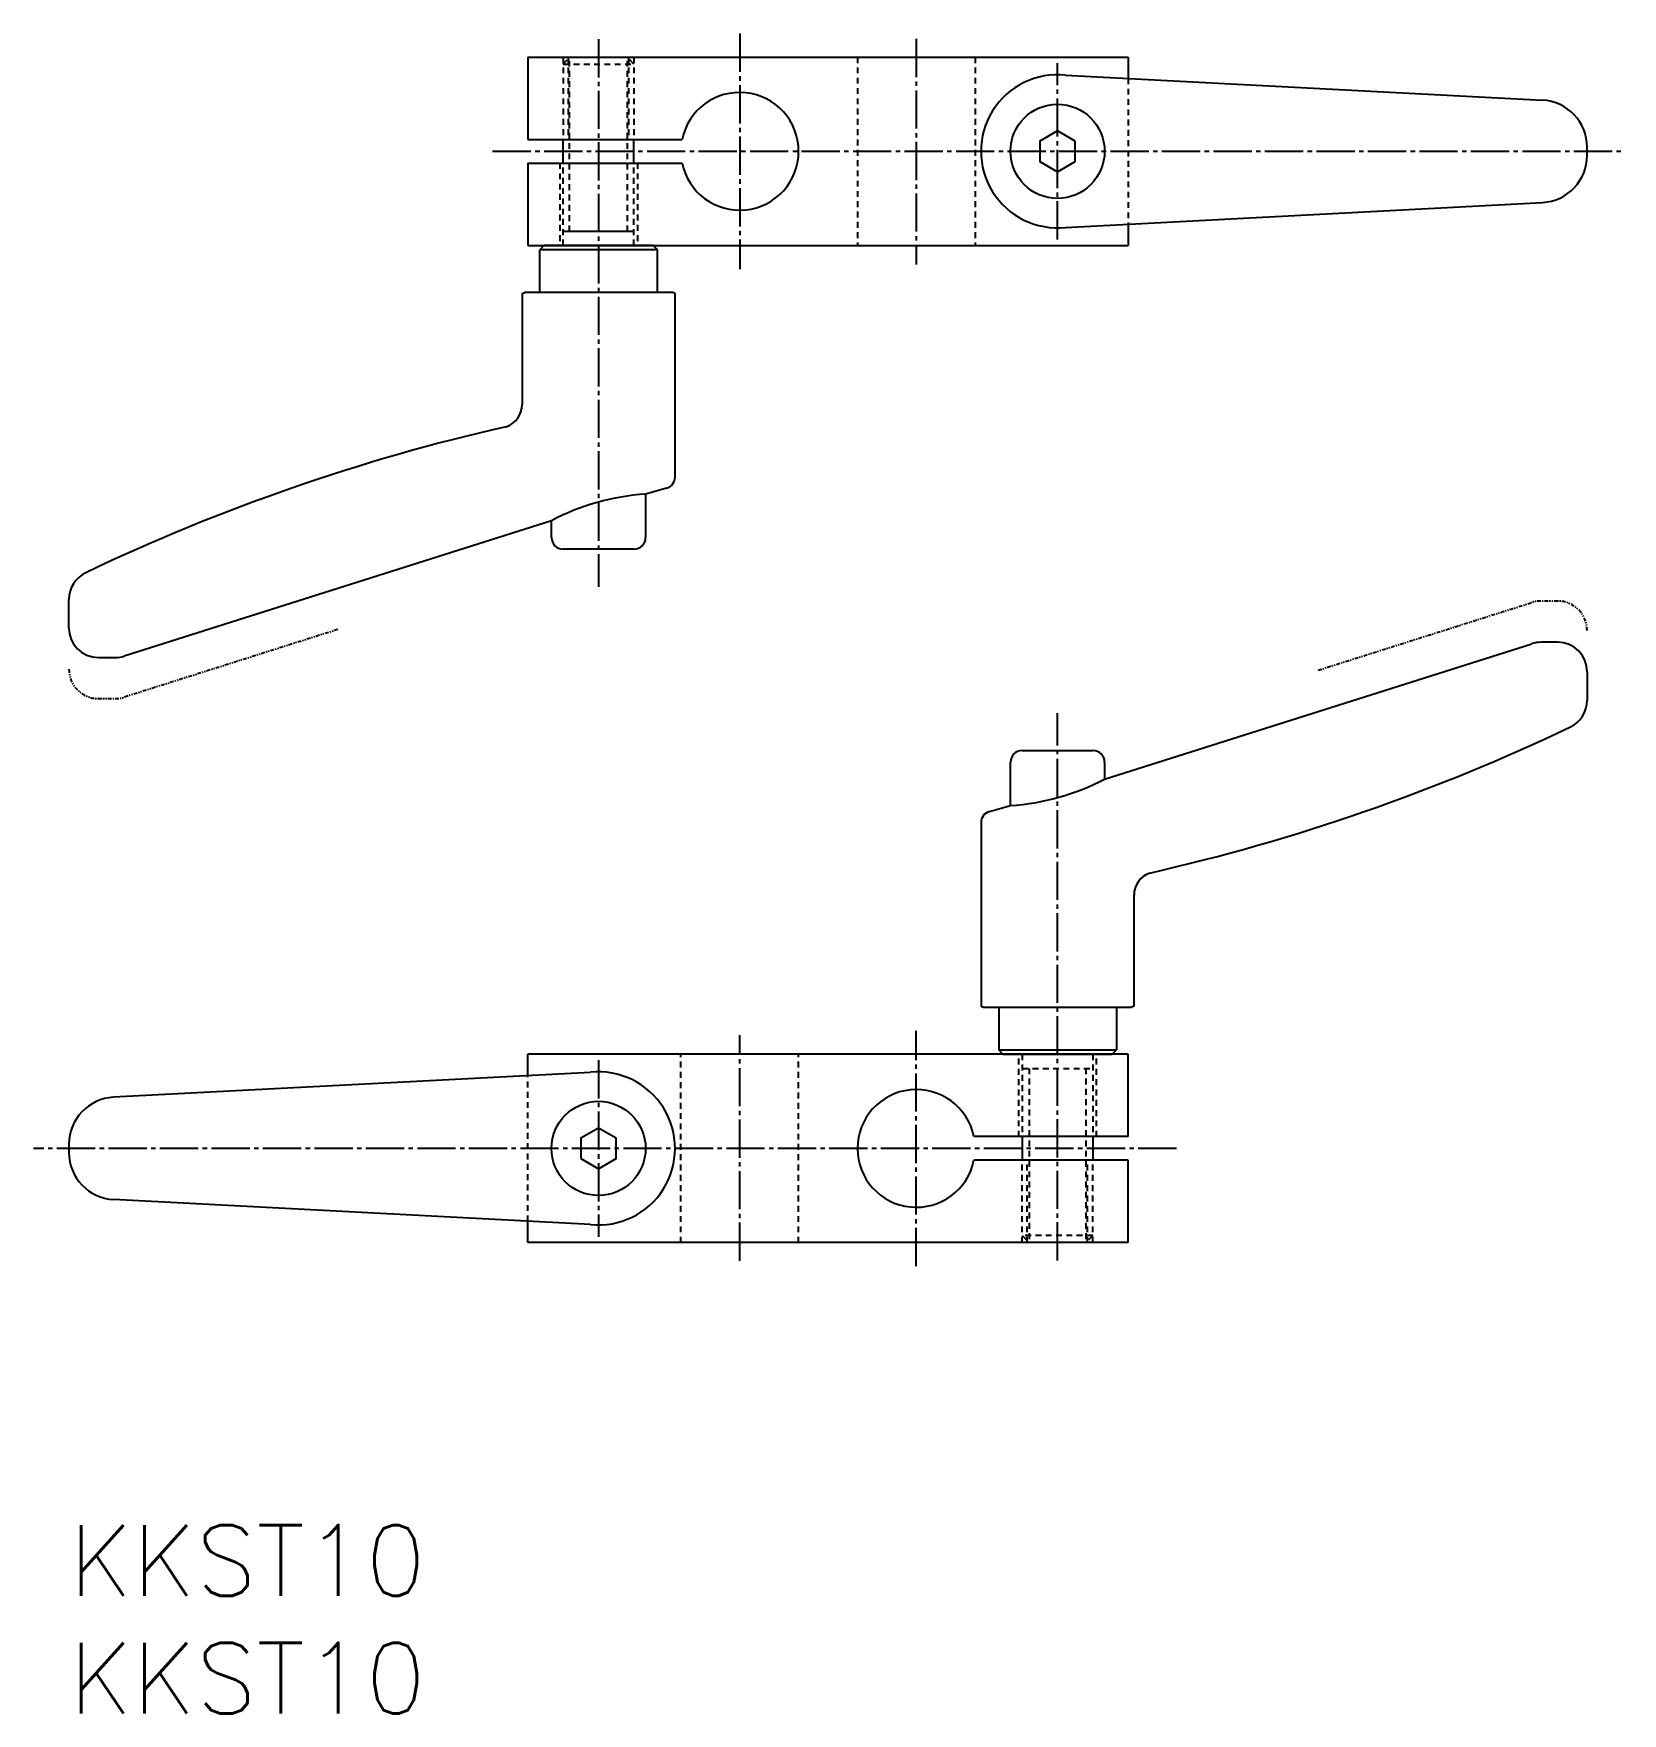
# Model space of a CAD drawing. Extents: x -841 to 703, y -2599 to -2456.
# Drawn here: x -841.1 to -706.1, y -2598.9 to -2456.2 of the extents above; entities outside this region: 6.
import ezdxf

# ---------------------------------------------------------------- set-up
doc = ezdxf.new("R2010")
doc.units = 0
doc.header["$LTSCALE"] = 0.25
doc.header["$PDMODE"] = 1
for name, pattern in [('CENTER', [17.5, 13, -1.5, 1.5, -1.5]), ('DASHED', [3.5, 2, -1.5]), ('PHANTOM', [2.5, 1.25, -0.25, 0.25, -0.25, 0.25, -0.25])]:
    doc.linetypes.add(name, pattern=pattern)
doc.layers.get('0').update_dxf_attribs({"linetype": 'CONTINUOUS'})
doc.layers.add('CENTER', color=1, linetype='CENTER')
doc.styles.get("Standard").update_dxf_attribs({"font": 'txt', "bigfont": 'BIGFONT'})

msp = doc.modelspace()

# ---------------------------------------------------------------- linework, layer by layer
at = {"color": 7, "linetype": 'CONTINUOUS'}
for p, q in [((-799.14, -2458.2), (-748.14, -2458.2)), ((-799.14, -2458.2), (-799.14, -2465.2)), ((-748.14, -2458.2), (-748.14, -2460.01)), ((-753.46, -2459.74), (-712.93, -2461.86)), ((-799.14, -2465.2), (-786.04, -2465.2)), ((-796.14, -2467.2), (-796.14, -2465.2)), ((-790.14, -2467.2), (-790.14, -2465.2)), ((-709.14, -2466.55), (-709.14, -2465.85)), ((-799.14, -2467.2), (-799.14, -2474.2)), ((-799.14, -2467.2), (-786.04, -2467.2)), ((-753.46, -2472.66), (-712.93, -2470.54)), ((-790.14, -2473), (-796.14, -2473)), ((-748.14, -2472.39), (-748.14, -2474.2)), ((-799.14, -2474.2), (-748.14, -2474.2)), ((-797.78, -2474.2), (-798.14, -2474.57)), ((-798.14, -2478.2), (-798.14, -2474.57)), ((-788.51, -2474.2), (-797.78, -2474.2)), ((-788.51, -2474.2), (-788.14, -2474.57)), ((-788.14, -2478.2), (-788.14, -2474.57)), ((-799.64, -2478.29), (-799.44, -2478.2)), ((-799.64, -2478.29), (-799.64, -2487.71)), ((-786.84, -2478.2), (-799.44, -2478.2)), ((-786.64, -2478.29), (-786.84, -2478.2)), ((-786.64, -2493.87), (-786.64, -2478.29)), ((-787.37, -2494.83), (-789.14, -2495.33)), ((-789.14, -2495.33), (-789.14, -2499)), ((-797.14, -2497.58), (-833.45, -2509.08)), ((-797.14, -2499), (-797.14, -2497.58)), ((-790.14, -2500), (-796.14, -2500)), ((-838.14, -2506.7), (-838.14, -2504.27)), ((-750.14, -2519.53), (-713.83, -2508.03)), ((-711.64, -2507.91), (-713.07, -2507.91)), ((-835.64, -2509.2), (-834.21, -2509.2)), ((-709.14, -2510.41), (-709.14, -2512.85)), ((-757.14, -2517.11), (-751.14, -2517.11)), ((-758.14, -2521.78), (-758.14, -2518.11)), ((-750.14, -2518.11), (-750.14, -2519.53)), ((-759.91, -2522.28), (-758.14, -2521.78)), ((-760.64, -2523.24), (-760.64, -2538.82)), ((-747.64, -2538.82), (-747.64, -2529.4)), ((-760.64, -2538.82), (-760.44, -2538.91)), ((-760.44, -2538.91), (-747.84, -2538.91)), ((-759.14, -2538.91), (-759.14, -2542.54)), ((-749.14, -2538.91), (-749.14, -2542.54)), ((-747.64, -2538.82), (-747.84, -2538.91)), ((-799.14, -2544.73), (-799.14, -2542.91)), ((-748.14, -2542.91), (-799.14, -2542.91)), ((-758.78, -2542.91), (-759.14, -2542.54)), ((-758.78, -2542.91), (-749.51, -2542.91)), ((-749.51, -2542.91), (-749.14, -2542.54)), ((-748.14, -2549.91), (-748.14, -2542.91)), ((-793.82, -2544.45), (-834.35, -2546.57)), ((-748.14, -2549.91), (-761.24, -2549.91)), ((-757.14, -2549.91), (-757.14, -2551.91)), ((-751.14, -2549.91), (-751.14, -2551.91)), ((-838.14, -2550.56), (-838.14, -2551.26)), ((-748.14, -2551.91), (-761.24, -2551.91)), ((-748.14, -2558.91), (-748.14, -2551.91)), ((-793.82, -2557.37), (-834.35, -2555.25)), ((-799.14, -2558.91), (-799.14, -2557.1)), ((-748.14, -2558.91), (-799.14, -2558.91))]:
    msp.add_line(p, q, dxfattribs=at)
at = {"color": 3, "linetype": 'DASHED'}
for p, q in [((-796.14, -2458.8), (-795.6, -2458.2)), ((-796.14, -2458.2), (-796.14, -2465.2)), ((-796.14, -2458.8), (-790.14, -2458.8)), ((-795.71, -2458.2), (-795.71, -2465.2)), ((-795.6, -2473), (-795.6, -2458.2)), ((-795.54, -2458.2), (-790.74, -2458.2)), ((-790.14, -2458.8), (-790.68, -2458.2)), ((-790.68, -2473), (-790.68, -2458.2)), ((-790.58, -2458.2), (-790.58, -2465.2)), ((-790.14, -2458.2), (-790.14, -2465.2)), ((-771.14, -2458.2), (-771.14, -2474.2)), ((-761.14, -2458.2), (-761.14, -2474.2)), ((-748.14, -2460.01), (-748.14, -2472.39)), ((-796.44, -2467.2), (-796.44, -2474.2)), ((-796.14, -2474.2), (-796.14, -2467.2)), ((-790.14, -2474.2), (-790.14, -2467.2)), ((-789.84, -2467.2), (-789.84, -2474.2)), ((-786.14, -2558.91), (-786.14, -2542.91)), ((-776.14, -2558.91), (-776.14, -2542.91)), ((-757.44, -2549.91), (-757.44, -2542.91)), ((-757.14, -2542.91), (-757.14, -2549.91)), ((-751.14, -2542.91), (-751.14, -2549.91)), ((-750.84, -2549.91), (-750.84, -2542.91)), ((-757.14, -2544.11), (-751.14, -2544.11)), ((-756.54, -2544.11), (-756.54, -2558.91)), ((-751.74, -2544.11), (-751.74, -2558.91)), ((-799.14, -2557.1), (-799.14, -2544.73)), ((-757.14, -2558.91), (-757.14, -2551.91)), ((-756.71, -2558.91), (-756.71, -2551.91)), ((-751.58, -2558.91), (-751.58, -2551.91)), ((-751.14, -2558.91), (-751.14, -2551.91)), ((-751.14, -2558.31), (-757.14, -2558.31)), ((-757.14, -2558.31), (-756.54, -2558.91)), ((-751.14, -2558.31), (-751.74, -2558.91)), ((-751.74, -2558.91), (-756.54, -2558.91))]:
    msp.add_line(p, q, dxfattribs=at)
at = {"color": 3, "linetype": 'CONTINUOUS'}
for p, q in [((-788.14, -2474.57), (-798.14, -2474.57)), ((-759.14, -2542.54), (-749.14, -2542.54))]:
    msp.add_line(p, q, dxfattribs=at)
at = {"color": 3, "linetype": 'PHANTOM'}
for p, q in [((-731.99, -2510.28), (-713.83, -2504.53)), ((-711.64, -2504.41), (-713.07, -2504.41)), ((-815.3, -2506.83), (-833.45, -2512.58)), ((-835.64, -2512.7), (-834.21, -2512.7))]:
    msp.add_line(p, q, dxfattribs=at)
at = {"color": 7, "linetype": 'CONTINUOUS'}
for points in [[(-752.64, -2465.33), (-754.14, -2464.47), (-755.64, -2465.33), (-755.64, -2467.07), (-754.14, -2467.93), (-752.64, -2467.07)], [(-794.64, -2551.78), (-793.14, -2552.64), (-791.64, -2551.78), (-791.64, -2550.04), (-793.14, -2549.18), (-794.64, -2550.04)]]:
    msp.add_lwpolyline(points, close=True, dxfattribs=at)
for centre in [(-754.14, -2466.2), (-793.14, -2550.91)]:
    msp.add_circle(centre, 4, dxfattribs=at)
for centre, radius, start, end in [((-754.14, -2466.2), 6.5, 84, 276), ((-781.14, -2466.2), 5, 191.537, 168.463), ((-713.14, -2465.85), 4, 0, 87), ((-713.14, -2466.55), 4, 273, 0), ((-801.64, -2487.71), 2, 289.379, 0), ((-762.99, -2656.63), 171.3, 102.8123, 115.4927), ((-787.64, -2493.87), 1, 285.7247, 0), ((-787.92, -2515.01), 19.72, 93.5609, 117.8886), ((-796.14, -2499), 1, 180, 270), ((-790.14, -2499), 1, 270, 0), ((-835.64, -2504.27), 2.5, 115.4927, 180), ((-835.64, -2506.7), 2.5, 180, 270), ((-713.07, -2510.41), 2.5, 90, 107.5744), ((-711.64, -2510.41), 2.5, 0, 90), ((-834.21, -2506.7), 2.5, 270, 287.5744), ((-711.64, -2512.85), 2.5, 295.4927, 0), ((-784.29, -2360.48), 171.3, 282.8123, 295.4927), ((-757.14, -2518.11), 1, 90, 180), ((-751.14, -2518.11), 1, 0, 90), ((-759.37, -2502.1), 19.72, 273.5609, 297.8886), ((-759.64, -2523.24), 1, 105.7247, 180), ((-745.64, -2529.4), 2, 109.379, 180), ((-793.14, -2550.91), 6.5, 264, 96), ((-766.14, -2550.91), 5, 11.537, 348.463), ((-834.14, -2550.56), 4, 93, 180), ((-834.14, -2551.26), 4, 180, 267)]:
    msp.add_arc(centre, radius, start, end, dxfattribs=at)
at = {"color": 3, "linetype": 'PHANTOM'}
for centre, start, end in [((-713.07, -2506.91), 90, 107.5744), ((-711.64, -2506.91), 0, 90), ((-835.64, -2510.2), 180, 270), ((-834.21, -2510.2), 270, 287.5744)]:
    msp.add_arc(centre, 2.5, start, end, dxfattribs=at)
at = {"color": 7, "linetype": 'CONTINUOUS'}
for p in [(587.85, -2466.97), (587.85, -2466.97), (587.85, -2466.97), (702.85, -2466.97), (702.85, -2466.97), (702.85, -2466.97)]:
    msp.add_point(p, dxfattribs=at)
at = {"layer": 'CENTER', "color": 1, "linetype": 'CENTER'}
for p, q in [((-793.14, -2456.68), (-793.14, -2503.19)), ((-781.14, -2456.2), (-781.14, -2476.2)), ((-766.14, -2456.65), (-766.14, -2475.83)), ((-754.14, -2473.7), (-754.14, -2458.7)), ((-802.14, -2466.2), (-706.14, -2466.2)), ((-754.14, -2560.43), (-754.14, -2513.92)), ((-781.14, -2560.46), (-781.14, -2541.28)), ((-766.14, -2560.91), (-766.14, -2540.91)), ((-793.14, -2543.41), (-793.14, -2558.41)), ((-744.03, -2550.91), (-841.14, -2550.91))]:
    msp.add_line(p, q, dxfattribs=at)

# ---------------------------------------------------------------- texts
at = {"color": 7, "linetype": 'CONTINUOUS'}
for p in [(-838.14, -2588.91), (-838.14, -2598.91)]:
    msp.add_text('KKST10', height=6, dxfattribs=at).set_placement(p)

doc.saveas('drawing.dxf')
